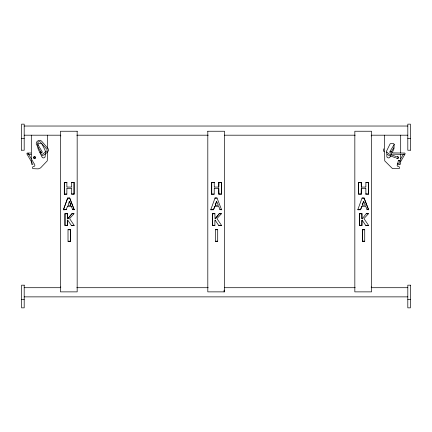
<?xml version="1.0" encoding="UTF-8"?>
<svg xmlns="http://www.w3.org/2000/svg" width="432" height="432" viewBox="0 0 432 432"><rect width="100%" height="100%" fill="white"/><g stroke="black" fill="none" stroke-linecap="round" stroke-linejoin="round"><path stroke-width="0.65" d="M224.1 291.87L224.1 290.072M371.542 287.075L371.542 291.87L354.834 291.87L354.834 131.242L371.542 131.242L371.542 287.075L371.12 287.075M37.573 143.91L38.027 142.279L38.848 141.712L39.949 141.653L47.029 149.445L47.272 150.244L46.877 150.935L42.638 154.192L41.434 154.591M74.11 209.644L72.646 209.644L74.212 209.758L69.714 198.04L67.678 198.04L63.412 209.758L66.215 209.644L63.412 209.758M217.069 198.04L215.028 198.04L217.069 198.04L221.567 209.758L220.001 209.644L221.567 209.758M368.485 209.644L367.022 209.644L368.588 209.758L364.09 198.04L362.054 198.04L357.788 209.758L360.536 209.758L361.886 206.237M68.018 241.256L70.346 241.256L68.018 241.256L68.018 229.705L70.346 229.705L70.346 241.256M70.324 241.148L70.346 229.705M215.374 241.256L217.701 241.256L215.374 241.256L215.374 229.705L217.701 229.705L217.701 241.256M217.701 229.705L215.374 229.705M362.394 241.256L362.394 229.705L364.721 229.705L364.721 241.256L362.394 241.256L362.394 229.705M364.721 229.705L362.421 229.819M397.543 164.182L398.434 160.31L399.697 160.601L398.72 164.862M71.442 187.061L71.523 182.412L74.072 182.412L74.072 194.13L71.523 194.13L71.437 188.509M383.778 148.792L383.287 150.406L384.097 151.826M66.847 188.638L71.356 188.471M361.309 188.509L361.222 194.13L358.673 194.13L358.673 182.412L361.222 182.412L361.303 187.061M67.532 225.391L67.689 220.153L67.532 225.391L64.984 225.391L64.984 213.673L67.532 213.673L67.684 218.9L71.842 213.791L74.002 213.754L71.885 213.673L67.829 218.83M215.222 220.217L214.888 220.32L214.888 225.391L212.333 225.391L212.333 213.673L214.888 213.673L215.039 218.9L219.191 213.791L221.357 213.754L219.24 213.673L215.185 218.83M361.951 218.749L361.908 213.673L359.359 213.673L359.359 225.391L361.908 225.391L361.951 220.309L362.248 220.217M63.515 209.644L67.678 198.04M66.161 209.758L67.511 206.237M214.78 206.312L213.511 209.758L210.762 209.758L215.028 198.04M213.511 209.758L214.861 206.237M215.233 205.038L216.643 201.301M216.551 201.447L215.401 205.232M360.536 209.758L361.773 206.361M362.254 205.038L363.722 201.339L365.288 205.038M363.571 201.447L362.254 205.135L365.288 205.135M66.847 194.13L64.298 194.13L66.847 194.13L66.895 188.627M214.202 194.13L211.648 194.13L214.202 194.13L214.245 188.627M218.83 186.937L218.873 182.412L221.427 182.412L221.427 194.13L218.873 194.13L218.83 188.627M361.222 194.13L361.271 188.627M365.899 182.412L368.447 182.412L365.899 182.412L365.85 186.937M391.738 153.733L389.675 157.604L388.687 157.939L387.666 157.718L386.91 157.005L386.689 150.773L390.101 143.91L390.906 143.483L393.174 143.483L393.849 143.78L394.146 144.455L393.968 148.824L392.294 152.507M33.124 163.987L32.659 164.533L31.606 164.241L31.315 160.267M400.734 158.771L403.105 154.715M400.556 161.757L405.178 153.814L404.816 153.063L392.845 152.89M394.276 144.358L389.788 151.783L389.95 152.604L391.387 153.565M393.811 147.712L391.154 152.129M70.81 205.2L69.347 201.339M362.205 218.83L366.26 213.673L368.377 213.754L366.217 213.791M64.984 225.391L64.984 213.673M212.333 225.391L212.333 213.673M359.359 225.391L359.359 213.673M74.072 194.13L74.072 182.412M221.427 194.13L221.427 182.412M358.673 194.13L358.673 182.412M69.293 201.301L68.051 205.232M210.762 209.758L213.565 209.644M357.788 209.758L360.59 209.644M74.002 213.754L69.595 218.592L74.185 225.391L71.323 225.391L67.835 220.228M221.357 213.754L216.95 218.592L221.54 225.391L218.678 225.391L215.19 220.228M368.377 213.754L363.971 218.592L368.561 225.391L365.699 225.391L362.21 220.228M67.397 206.361L71.41 206.334M40.846 151.961L41.218 152.701L36.223 144.056L36.423 142.22L38.399 140.405L40.311 140.303L41.602 141.14L48.222 148.792L48.713 150.406C47.174 152.755 44.642 154.894 41.92 155.839M39.917 152.415L40.91 151.756M40.613 153.565L42.05 152.604L42.212 151.783L37.724 144.358M396.441 156.956L397.451 156.379L398.455 156.962L398.45 158.123L397.44 158.701L396.436 158.117M214.24 188.514L218.835 188.514M398.131 163.609L397.494 163.82L397.121 165.472L397.413 166.153L399.335 166.914L399.497 168.091L399.082 168.658L392.499 168.626L384.739 160.871L384.491 135.194M362.237 218.846L361.908 218.732L361.908 213.673M218.84 187.04L214.364 187.078M218.668 187.099L218.873 182.412M216.637 201.35L218.263 205.038M397.105 158.328L397.942 158.242L398.115 157.421L397.391 157M28.026 154.375L31.077 154.337M31.007 152.998L27.184 153.063L26.822 153.814L32.459 163.496M24.192 126.031L407.808 126.031M24.192 135.194L60.599 135.194M76.777 135.194L208.246 135.194M224.429 135.194L355.223 135.194M371.401 135.194L407.808 135.194M60.458 135.842L60.88 135.842M371.12 135.842L371.542 135.842M21.6 138.326L24.192 138.326M407.808 138.326L410.4 138.326M21.6 150.223L24.192 150.228L24.192 124.151L21.6 124.151L21.6 150.228M410.4 150.223L407.808 150.228L407.808 124.151L410.4 124.151L410.4 150.228M64.298 182.412L66.895 182.525L64.298 182.412L64.298 194.13M211.648 182.412L214.245 182.525L211.648 182.412L211.648 194.13M71.474 182.525L73.975 182.525M218.83 182.525L221.33 182.525M358.765 182.525L361.271 182.525M67.014 187.078L71.356 187.078M361.39 187.078L365.731 187.078M361.39 188.471L365.855 188.514M71.474 194.011L73.975 194.011M218.83 194.011L221.33 194.011M358.765 194.011L361.271 194.011M368.447 194.13L365.85 194.011L368.447 194.13L368.447 182.412M67.7 198.158L69.698 198.158M364.073 198.158L362.054 198.04M68.035 205.259L70.756 205.259M215.384 205.259L218.111 205.259M214.839 206.28L218.684 206.28L220.077 209.758M361.859 206.28L365.71 206.28L367.097 209.758M65.075 213.786L67.576 213.786M212.425 213.786L214.931 213.786M359.451 213.786L361.951 213.786M65.075 225.277L67.576 225.277M71.291 225.277L74.185 225.391M212.425 225.277L214.925 225.277M218.646 225.277L221.54 225.391M359.451 225.277L361.951 225.277M365.666 225.277L368.561 225.391M70.324 229.819L68.018 229.705M362.421 241.148L364.721 241.256M60.458 287.075L60.88 287.075M24.192 287.707L60.599 287.707M76.777 287.707L208.246 287.707M224.429 287.707L355.223 287.707M371.401 287.707L407.808 287.707M24.192 296.87L407.808 296.87M21.6 299.57L24.192 299.57M407.808 299.57L410.4 299.57M399.681 160.601L398.434 160.31M392.337 154.154L404.573 154.397L403.839 154.003M361.433 187.099L361.222 182.412M33.869 163.609L34.506 163.82L34.879 165.472L34.587 166.153L32.665 166.914L32.503 168.091L32.918 168.658L38.264 168.874L40.554 167.924L47.261 160.871L47.509 151.708M218.668 188.465L218.873 194.13M396.041 156.508L389.362 154.192L386.564 152.037M395.572 157.761L388.913 155.471L387.202 154.197M390.517 151.378L392.083 152.415M71.285 206.237L72.722 209.758M390.544 151.394L391.133 151.945M69.428 201.35L70.87 205.108M33.637 162.826L28.015 153.176L28.161 154.003M398.876 163.987L399.713 164.533L400.394 164.241L400.685 163.561L400.685 154.327M364.09 198.04L368.588 209.758M69.714 198.04L74.212 209.758M214.277 187.061L214.202 182.412M400.685 135.194L400.685 153.009M368.35 182.525L368.35 194.011M365.85 188.627L365.899 194.13M361.908 220.32L361.908 225.391M211.745 182.525L211.745 194.011M67.532 213.673L67.532 218.732M66.847 182.412L66.895 186.937M64.39 182.525L64.39 194.011M47.509 135.194L47.509 148.403M45.371 152.42L45.09 150.206L41.899 143.91L41.094 143.483L38.826 143.483L38.151 143.78L37.854 145.643M45.371 153.614L45.09 157.005L44.334 157.718L43.313 157.939L42.325 157.604L38.032 148.824L37.854 146.831M31.315 135.194L31.315 158.944M207.808 131.242L207.808 291.87L224.516 291.87L224.516 131.242L207.808 131.242M35.235 157.561L34.895 158.328L34.058 158.242L33.885 157.421L34.609 157L35.235 157.561M34.549 156.379L33.545 156.962L33.55 158.123L34.56 158.701L35.564 158.117L35.559 156.956L34.549 156.379M77.166 131.242L60.458 131.242L60.458 291.87L77.166 291.87L77.166 131.242M24.192 285.179L21.6 285.179L21.6 307.849L24.192 307.849L24.192 285.179M410.4 285.179L407.808 285.179L407.808 307.849L410.4 307.849L410.4 285.179"/></g></svg>
